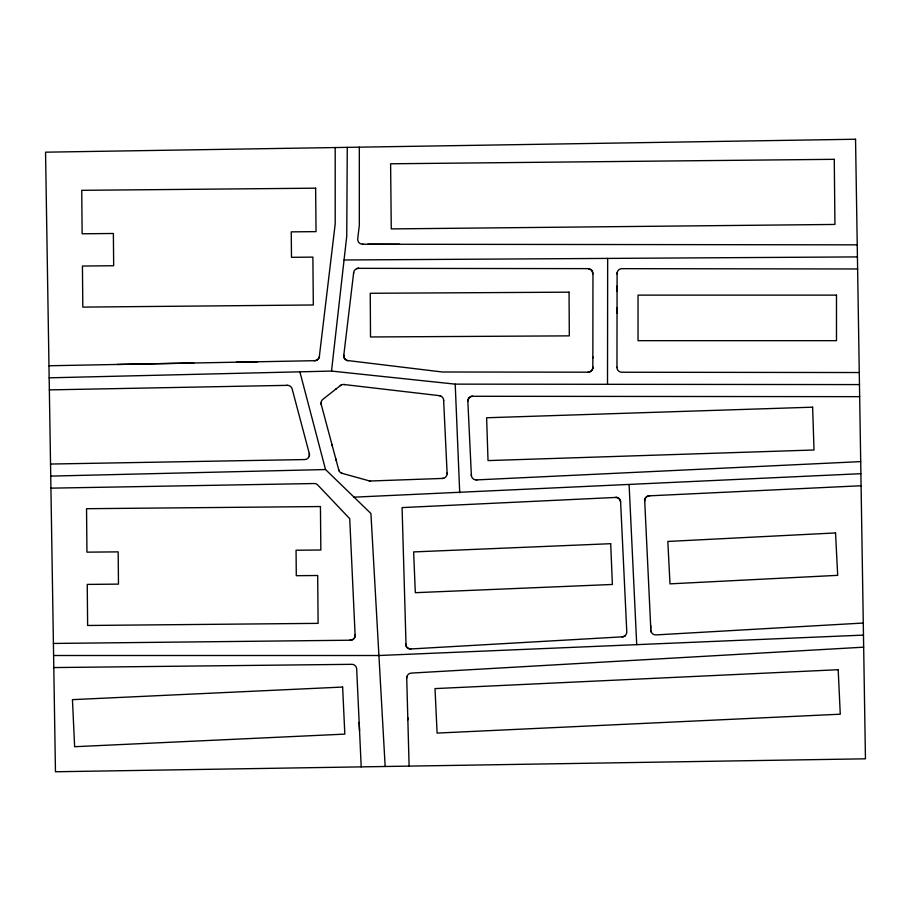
<?xml version="1.0" encoding="UTF-8"?>
<svg xmlns="http://www.w3.org/2000/svg" width="911" height="911" viewBox="0 0 911 911"><rect width="100%" height="100%" fill="white"/><g stroke="black" fill="none" stroke-linecap="round" stroke-linejoin="round"><path stroke-width="1.37" d="M607.512 384.271L607.671 258.405M592.959 273.824L591.66 270.157L588.13 268.631L358.342 268.335M592.845 367.099L592.833 367.554A4.612 4.612 0 0 1 592.754 368.26M592.856 358L592.856 356.861M617.032 313.031L617.043 307.645M617.066 291.474L617.066 286.088M347.262 147.354L346.749 236.131L331.524 371.073L49.16 377.826M353.582 273.368L353.684 272.526A4.84 4.84 0 0 1 358.353 268.335L358.911 268.335M48.966 365.766L314.648 360.688A4.828 4.828 0 0 0 319.351 356.44L335.202 223.924L335.202 147.548M353.673 272.583L343.754 355.552L344.358 358.296L346.886 360.449L442.29 371.995L588.016 372.189A4.828 4.828 0 0 0 592.845 367.372L592.959 273.459A4.828 4.828 0 0 0 588.142 268.631M343.823 354.971L343.777 355.279A4.828 4.828 0 0 0 347.991 360.722M624.604 636.072L625.174 635.639M335.533 389.373L336.136 388.906M624.889 635.867L623.5 636.607A5.466 5.466 0 0 1 622.156 636.846L622.065 636.857M443.611 478.252L443.406 478.309A4.225 4.225 0 0 1 442.848 478.412L442.29 478.446M616.61 497.497A4.327 4.327 0 0 0 615.882 497.429L402.081 507.598L406.055 645.717A4.828 4.828 0 0 0 410.895 648.951L622.236 636.846A4.828 4.828 0 0 0 626.779 631.801L620.619 502.212A5.159 5.159 0 0 0 616.667 497.269M863.275 623.033L655.954 634.91A4.828 4.828 0 0 1 650.864 630.332L644.703 500.879A4.828 4.828 0 0 1 649.292 495.835L861.089 485.745M863.662 647.174L411.26 673.092A4.817 4.817 0 0 0 406.716 677.693L409.107 766.117M859.665 396.661L471.636 396.274L468.869 397.993L467.833 400.942L471.397 475.747M477.091 479.881L476.612 479.903A9.896 9.896 0 0 1 476.134 479.915M860.701 461.615L476.407 479.915A4.828 4.828 0 0 1 471.363 475.314L471.317 474.529M354.049 497.167L860.895 473.686M649.6 495.812L649.418 495.823A5.17 5.17 0 0 0 644.464 500.048M615.301 497.452L615.506 497.44A4.828 4.828 0 0 1 620.607 502.029M863.469 635.104L378.908 655.51L53.601 655.51M341.374 473.071A4.407 4.407 0 0 0 341.887 473.276L369.388 480.906A4.27 4.27 0 0 0 370.561 480.997L442.473 478.434A4.828 4.828 0 0 0 447.119 473.39L443.623 400.031M50.731 476.1L325.534 469.541L370.925 513.519L385.159 766.493M286.863 385.353L287.5 385.342M117.109 364.468L193.781 362.999M236.382 362.179L257.676 361.781M49.353 389.885L287.386 385.342A4.828 4.828 0 0 1 292.146 388.929L309.284 453.507A5.022 5.022 0 0 1 309.273 456.126M314.113 360.699L314.648 360.688A4.988 4.988 0 0 0 319.488 356.463M50.538 464.041L304.707 459.565A4.828 4.828 0 0 0 309.284 453.507L309.25 453.382M50.925 488.159L314.204 483.525A4.828 4.828 0 0 1 317.791 485.028L349.722 518.678L355.119 635.297M53.407 643.451L350.348 640.217A4.828 4.828 0 0 0 355.119 635.161L355.085 634.591M53.783 667.569L351.805 664.324A4.817 4.817 0 0 1 356.679 668.936L361.211 766.88M349.63 640.217L350.166 640.217A5.056 5.056 0 0 0 355.347 635.434M344.062 259.988L857.422 256.913M363.193 244.216L362.419 244.216M367.862 244.216L399.53 244.262M857.24 244.843L362.498 244.216A4.828 4.828 0 0 1 357.716 238.807L359.321 225.37L359.321 147.161M857.615 268.973L621.917 268.665A4.828 4.828 0 0 0 617.089 273.482L617.089 273.972M859.278 372.531L621.78 372.235A4.828 4.828 0 0 1 616.963 367.395L616.963 367.258M331.524 371.073L455.215 384.135L859.472 384.59M342.229 473.378L342.058 473.321A4.828 4.828 0 0 1 338.755 469.939L321.207 404.37A4.828 4.828 0 0 1 322.881 399.325L340.429 385.524A4.828 4.828 0 0 1 343.971 384.522L344.62 384.601M343.971 384.522L439.375 395.647A4.828 4.828 0 0 1 443.634 400.214L443.668 400.806M439.148 395.625L439.239 395.636A5.762 5.762 0 0 1 440.651 395.955M331.923 444.42L332.321 445.889M335.658 458.392L336.25 460.59M321.298 404.712L321.15 404.142A4.339 4.339 0 0 1 321.048 403.414A4.988 4.988 0 0 1 321.059 402.821M338.607 469.404L338.812 470.144A4.714 4.714 0 0 0 339.097 470.85M299.878 371.825L325.534 469.541M447.096 473.048L447.107 473.242A7.504 7.504 0 0 1 447.119 473.822M650.625 625.413L650.761 628.191M629.114 484.72L636.721 644.658M644.715 501.232L644.703 500.458A4.202 4.202 0 0 1 644.726 500.093M359.15 722.434L359.538 730.668M455.215 384.135L459.713 492.783M405.782 643.929L405.794 644.168A5.591 5.591 0 0 0 405.93 645.364M407.786 717.617L407.843 719.861M616.963 367.589L617.089 273.289A4.612 4.612 0 0 1 617.168 272.594M467.833 401.216A4.828 4.828 0 0 1 472.661 396.16M370.561 481.008A4.635 4.635 0 0 1 369.023 480.826M340.327 385.615A6.275 6.275 0 0 1 340.953 385.159M406.716 678.171A6.787 6.787 0 0 1 406.716 677.693A4.783 4.783 0 0 1 406.898 676.566M410.975 648.939A5.067 5.067 0 0 1 405.759 645.421M651.354 632.348A5.432 5.432 0 0 1 650.864 630.196M592.867 368.283A4.965 4.965 0 0 1 587.891 372.189M356.668 268.677A4.862 4.862 0 0 1 358.478 268.335M835.535 532.935L667.831 541.453L669.984 583.86L837.687 575.342L835.535 532.935M342.627 687.053L72.447 699.648L74.634 746.713L344.825 734.118L342.627 687.053M838.188 669.71L435.014 688.602L437.098 733.082L840.272 714.201L838.188 669.71M610.689 543.696L413.628 551.918L415.325 592.685L612.386 584.463L610.689 543.696M812.623 407.183L486.622 417.762L488.023 460.59L814.013 450L812.623 407.183M855.543 139.235L45.55 152.183L55.457 771.765L865.45 758.817L855.543 139.235M834.271 159.323L390.614 163.786L391.263 228.912L834.932 224.448L834.271 159.323M315.639 188.178L81.739 190.331L82.138 233.785L113.374 233.489L113.67 265.739L82.434 266.035L82.81 307.109L313.316 304.98L312.872 257.118L291.486 257.312L291.247 231.861L316.037 231.633L315.639 188.178M320.444 506.55L86.545 508.702L86.944 552.157L118.179 551.872L118.476 584.122L87.24 584.407L87.627 625.481L318.121 623.363L317.677 575.501L296.291 575.695L296.064 550.233L320.843 550.005L320.444 506.55M569.056 292.169L370.253 293.285L370.504 336.968L569.307 335.863L569.056 292.169M836.48 295.13L638.042 295.13L638.042 340.668L836.48 340.668L836.48 295.13"/></g></svg>
